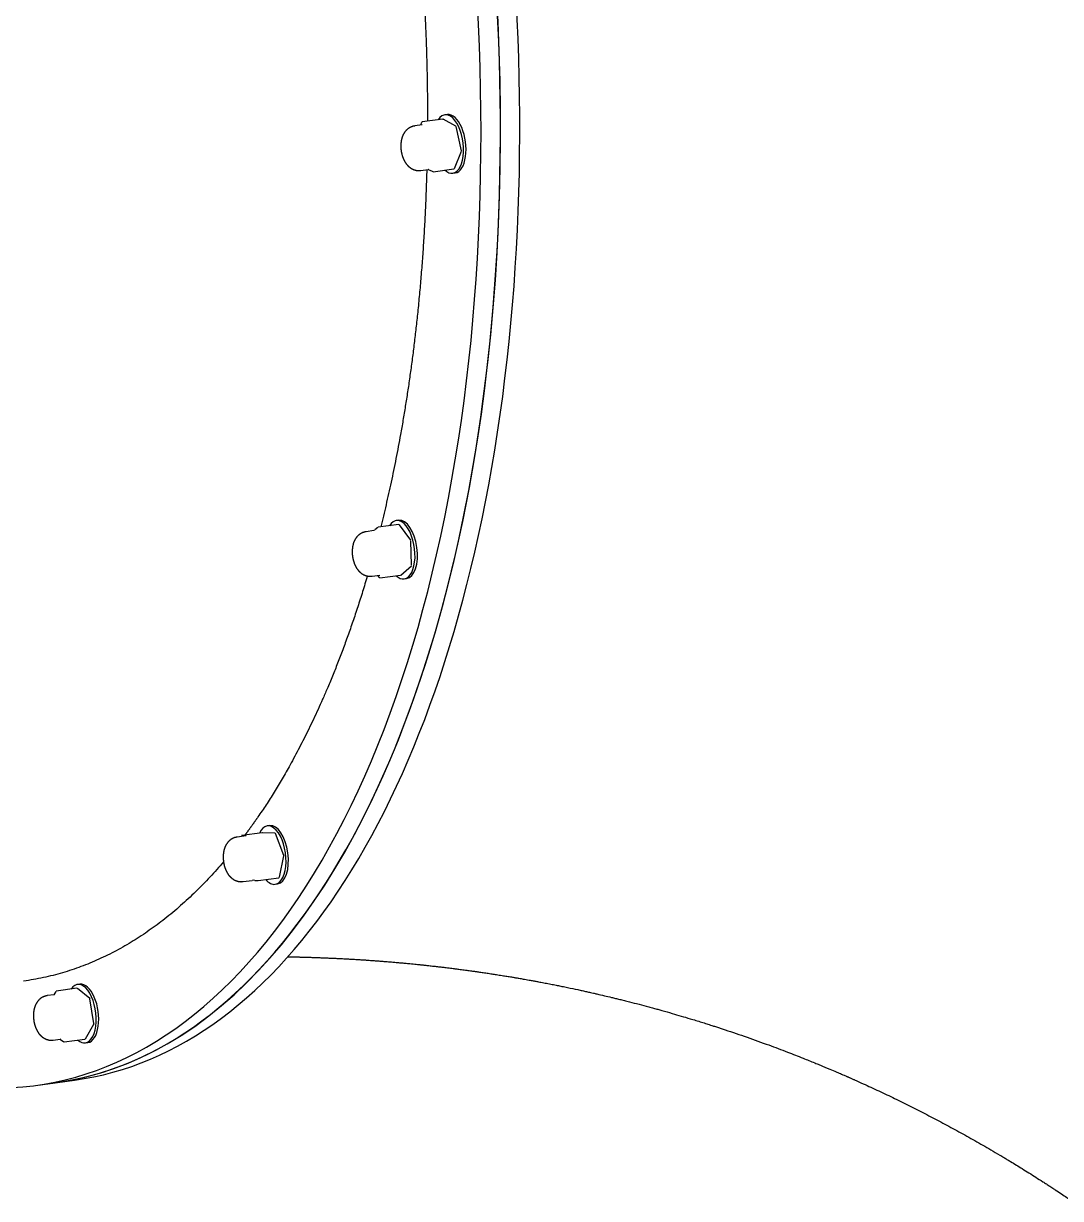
# Model space of a CAD drawing. Header units: millimetres. Extents: x 246416442 to 246896683, y 7418963194 to 7419503218.
# Drawn here: x 246834542.7 to 246834912.5, y 7419443126.1 to 7419443545.1 of the extents above; entities that cross this region are included whole.
import ezdxf
from ezdxf.lldxf.tags import DXFTag

# ---------------------------------------------------------------- set-up
doc = ezdxf.new("R2010")
doc.units = ezdxf.units.MM
doc.layers.add('L-Hatch Boundary', color=1, linetype='Continuous')
doc.layers.add('L-X-E-PLAY', color=9, linetype='Continuous')
doc.layers.add('L-SUB-SOIL DRAINAGE', color=170, linetype='SUBSOIL', lineweight=20)
doc.styles.get("Standard").update_dxf_attribs({"font": 'arial.ttf'})
tags = doc.linetypes.add('SUBSOIL', pattern='A,12.7,-5.08,["SSD",Standard,S=2.54,R=0,X=-2.54,Y=-1.27],-6.35', length=24.13).pattern_tags.tags
tags[6] = DXFTag(74, 10)

# ---------------------------------------------------------------- blocks, each defined once
blk = doc.blocks.new('Kubus Triple - Moduplay')
at = {"layer": 'L-X-E-PLAY', "lineweight": 25}
for p, q in [((-141874.4, -698641.69), (-141881.81, -698641.41)), ((-141872.48, -698640.32), (-141873.35, -698640.28)), ((-141881.96, -698642.47), (-141884.66, -698642.37)), ((-141882.03, -698641.53), (-141882.6, -698642.44)), ((-141870.25, -698644.92), (-141874.25, -698641.74)), ((-141869.7, -698653.94), (-141870.15, -698645.11)), ((-141873.3, -698659.73), (-141869.74, -698654.08)), ((-141885.25, -698658.36), (-141882.55, -698658.46)), ((-141882.19, -698658.64), (-141881.07, -698659.52)), ((-141880.93, -698659.57), (-141873.52, -698659.85)), ((-141874.13, -698661.27), (-141873.26, -698661.3)), ((-141923.57, -698782.1), (-141926.34, -698782)), ((-141921.92, -698781.21), (-141923.11, -698781.92)), ((-141914.37, -698781.45), (-141921.78, -698781.17)), ((-141914.16, -698779.95), (-141915.03, -698779.91)), ((-141911.14, -698787.72), (-141914.16, -698781.59)), ((-141912.38, -698796.57), (-141911.12, -698787.87)), ((-141926.93, -698797.99), (-141924.16, -698798.09)), ((-141924.96, -698798.06), (-141924.52, -698798.94)), ((-141924.31, -698799.08), (-141916.9, -698799.35)), ((-141916.76, -698799.32), (-141912.49, -698796.75)), ((-141915.81, -698800.9), (-141914.93, -698800.93)), ((-141978.01, -698879.44), (-141978.88, -698879.41)), ((-141986.95, -698881.62), (-141990.19, -698881.5)), ((-141988.69, -698881.37), (-141988.76, -698881.55)), ((-141981.04, -698881.49), (-141988.45, -698881.21)), ((-141976.67, -698882.4), (-141981, -698881.49)), ((-141974.91, -698890.76), (-141976.47, -698882.6)), ((-141977.69, -698898.15), (-141974.92, -698890.89)), ((-141990.78, -698897.49), (-141987.54, -698897.61)), ((-141986.59, -698897.78), (-141985.38, -698898.03)), ((-141985.34, -698898.03), (-141977.93, -698898.31)), ((-141979.66, -698900.4), (-141978.78, -698900.43)), ((-142063.97, -698925.81), (-142066.49, -698925.71)), ((-142063.27, -698924.74), (-142064.13, -698925.79)), ((-142055.66, -698924.92), (-142063.06, -698924.65)), ((-142051.74, -698929.25), (-142055.48, -698925.01)), ((-142054.31, -698923.66), (-142055.18, -698923.63)), ((-142051.8, -698938.36), (-142051.68, -698929.42)), ((-142055.72, -698943.21), (-142051.86, -698938.52)), ((-142067.08, -698941.7), (-142064.56, -698941.8)), ((-142064.44, -698941.88), (-142063.51, -698942.95)), ((-142063.33, -698943.03), (-142055.92, -698943.31)), ((-142055.96, -698944.62), (-142055.09, -698944.65)), ((-142076.04, -698956.53), (-142069.06, -698956.79)), ((-142069.06, -698956.79), (-142062.09, -698957.05))]:
    blk.add_line(p, q, dxfattribs=at)
for centre, radius, start, end in [((-141881.82, -698641.66), 0.25, 87.8871, 147.8185), ((-141874.41, -698641.94), 0.25, 51.5442, 87.8871), ((-141870.4, -698645.12), 0.25, 2.9193, 51.5442), ((-141869.95, -698653.95), 0.25, 327.8185, 2.9193), ((-141882.58, -698658.94), 0.481, 56.3464, 86.2719), ((-141896.71, -698679.11), 25.1, 54.8988, 55.051), ((-141884.45, -698661.52), 3.67, 51.9548, 53.5518), ((-141880.92, -698659.32), 0.25, 231.5442, 267.8871), ((-141873.51, -698659.6), 0.25, 267.8871, 327.8185), ((-141923.56, -698781.58), 0.517, 268.5051, 291.2592), ((-141925.3, -698778.21), 4.31, 296.6779, 300.5738), ((-141921.79, -698781.42), 0.25, 87.8871, 121.0052), ((-141914.38, -698781.7), 0.25, 26.1566, 87.8871), ((-141911.37, -698787.83), 0.25, 351.7988, 26.1566), ((-141924.3, -698798.83), 0.25, 206.1566, 267.8871), ((-141916.89, -698799.1), 0.25, 267.8871, 301.0052), ((-141912.62, -698796.54), 0.25, 301.0052, 351.7988), ((-141988.46, -698881.46), 0.25, 87.8871, 159.1072), ((-141981.05, -698881.74), 0.25, 78.153, 87.8871), ((-141976.72, -698882.65), 0.25, 10.8541, 78.153), ((-141975.15, -698890.81), 0.25, 339.1072, 10.8541), ((-141987.54, -698897.69), 0.0823, 79.9462, 90.7223), ((-141991.59, -698922.87), 25.59, 78.7202, 80.8593), ((-141985.33, -698897.78), 0.25, 258.153, 267.8871), ((-141977.92, -698898.06), 0.25, 267.8871, 339.1072), ((-142063.07, -698924.9), 0.25, 87.8871, 140.5769), ((-142055.66, -698925.17), 0.25, 41.3598, 87.8871), ((-142051.93, -698929.42), 0.25, 359.21, 41.3598), ((-142052.05, -698938.36), 0.25, 320.5769, 359.21), ((-142063.32, -698942.78), 0.25, 221.3598, 267.8871), ((-142055.91, -698943.06), 0.25, 267.8871, 320.5769)]:
    blk.add_arc(centre, radius, start, end, dxfattribs=at)
for centre, major_axis, start_param, end_param in [((-142060.18, -698526.83), (15.85, 429.71), 2.748951, 6.283185), ((-142053.21, -698527.08), (-15.85, -429.71), 0, 3.141593), ((-142053.21, -698527.08), (15.85, 429.71), 3.141593, 6.283185), ((-142046.24, -698527.34), (-15.85, -429.71), 0, 3.141593), ((-141873.74, -698650.78), (-0.39, -10.49), 0.000002, 3.671976), ((-141872.87, -698650.81), (-0.39, -10.49), 6.283183, 9.424776), ((-141873.74, -698650.78), (-0.39, -10.49), 5.752802, 6.283187), ((-141915.42, -698790.41), (-0.39, -10.49), 6.283183, 9.967063), ((-141914.55, -698790.44), (-0.39, -10.49), 0.000002, 3.141591), ((-141915.42, -698790.41), (-0.39, -10.49), 5.740901, 6.283183), ((-141979.27, -698889.9), (-0.39, -10.49), 6.283183, 10.076631), ((-141978.4, -698889.94), (-0.39, -10.49), 0, 3.141591), ((-141979.27, -698889.9), (-0.39, -10.49), 5.631332, 6.283183), ((-142055.57, -698934.12), (-0.39, -10.49), 0.000002, 3.646662), ((-142054.7, -698934.15), (-0.39, -10.49), 6.283183, 9.424776), ((-142055.57, -698934.12), (-0.39, -10.49), 5.778116, 6.283187)]:
    blk.add_ellipse(centre, major_axis=major_axis, ratio=0.489285, start_param=start_param, end_param=end_param, dxfattribs=at)
for points, weights in [([(-141868.39, -698500.19), (-141867.97, -698548.85), (-141872, -698596.46), (-141879.88, -698641.49)], [0.520776172202, 0.534413904581, 0.554765617137, 0.581831309872]), ([(-141883.06, -698658.44), (-141892.34, -698704.91), (-141905.35, -698746.05), (-141920.91, -698781.21)], [0.593060370189, 0.627252036595, 0.67086557116, 0.723900973884]), ([(-141928.58, -698797.64), (-141944.93, -698830.82), (-141963, -698856.58), (-141981.61, -698875.67)], [0.752738185013, 0.821235599655, 0.903656204651, 1]), ([(-141981.61, -698875.67), (-141983.48, -698877.58), (-141985.37, -698879.45), (-141987.28, -698881.26)], [1, 0.989428633339, 0.979024897368, 0.968788792087]), ([(-141996.44, -698889.39), (-142020.06, -698908.97), (-142046.27, -698920.18), (-142073.97, -698919.16)], [0.923036017649, 0.823863249935, 0.742127362497, 0.677828355335])]:
    blk.add_rational_spline(points, weights, degree=3, dxfattribs=at)
for points, knots in [([(-141884.66, -698642.37), (-141884.7, -698642.37), (-141884.79, -698642.36), (-141884.97, -698642.36), (-141885.17, -698642.37), (-141885.39, -698642.39), (-141885.59, -698642.42), (-141885.8, -698642.46), (-141886.01, -698642.5), (-141886.21, -698642.55), (-141886.41, -698642.62), (-141886.61, -698642.68), (-141886.81, -698642.76), (-141887, -698642.85), (-141887.19, -698642.94), (-141887.38, -698643.05), (-141887.56, -698643.16), (-141887.74, -698643.27), (-141887.92, -698643.4), (-141888.09, -698643.53), (-141888.26, -698643.67), (-141888.42, -698643.82), (-141888.58, -698643.98), (-141888.74, -698644.14), (-141888.89, -698644.32), (-141889.04, -698644.5), (-141889.19, -698644.68), (-141889.33, -698644.88), (-141889.46, -698645.08), (-141889.59, -698645.3), (-141889.72, -698645.52), (-141889.84, -698645.74), (-141889.95, -698645.97), (-141890.06, -698646.21), (-141890.16, -698646.46), (-141890.26, -698646.7), (-141890.35, -698646.95), (-141890.43, -698647.21), (-141890.5, -698647.46), (-141890.57, -698647.72), (-141890.63, -698647.98), (-141890.69, -698648.24), (-141890.74, -698648.5), (-141890.78, -698648.76), (-141890.82, -698649.03), (-141890.85, -698649.29), (-141890.88, -698649.56), (-141890.9, -698649.82), (-141890.91, -698650.09), (-141890.92, -698650.35), (-141890.92, -698650.62), (-141890.92, -698650.88), (-141890.91, -698651.15), (-141890.89, -698651.41), (-141890.87, -698651.68), (-141890.84, -698651.94), (-141890.81, -698652.21), (-141890.77, -698652.47), (-141890.72, -698652.73), (-141890.67, -698652.99), (-141890.61, -698653.26), (-141890.54, -698653.52), (-141890.47, -698653.77), (-141890.39, -698654.03), (-141890.3, -698654.28), (-141890.2, -698654.53), (-141890.09, -698654.78), (-141889.98, -698655.02), (-141889.86, -698655.26), (-141889.73, -698655.48), (-141889.6, -698655.7), (-141889.46, -698655.92), (-141889.31, -698656.12), (-141889.16, -698656.32), (-141889.01, -698656.51), (-141888.84, -698656.68), (-141888.68, -698656.85), (-141888.51, -698657.01), (-141888.33, -698657.17), (-141888.15, -698657.31), (-141887.97, -698657.44), (-141887.78, -698657.57), (-141887.59, -698657.68), (-141887.39, -698657.79), (-141887.19, -698657.89), (-141886.99, -698657.98), (-141886.79, -698658.05), (-141886.59, -698658.13), (-141886.38, -698658.19), (-141886.17, -698658.24), (-141885.96, -698658.28), (-141885.75, -698658.32), (-141885.54, -698658.34), (-141885.37, -698658.35), (-141885.28, -698658.36), (-141885.25, -698658.36)], [0, 0, 0, 0, 0.00409, 0.013642, 0.023178, 0.032703, 0.042222, 0.05174, 0.061264, 0.070798, 0.080348, 0.089922, 0.099525, 0.109165, 0.118849, 0.128587, 0.138386, 0.148258, 0.158212, 0.168259, 0.178411, 0.18868, 0.199078, 0.209616, 0.220305, 0.231153, 0.242167, 0.253347, 0.26469, 0.276187, 0.287821, 0.299571, 0.311408, 0.323303, 0.335224, 0.347137, 0.35902, 0.370859, 0.382641, 0.394361, 0.406019, 0.417614, 0.429152, 0.440639, 0.45208, 0.463484, 0.474859, 0.486214, 0.497557, 0.508899, 0.520246, 0.531607, 0.542991, 0.554406, 0.565863, 0.57737, 0.588937, 0.600572, 0.612283, 0.624076, 0.635955, 0.647923, 0.659977, 0.672111, 0.684312, 0.696561, 0.708827, 0.721073, 0.733262, 0.74536, 0.757335, 0.769164, 0.780829, 0.792321, 0.803638, 0.814784, 0.825766, 0.836593, 0.847275, 0.857825, 0.868253, 0.878569, 0.888784, 0.898908, 0.908948, 0.918913, 0.92881, 0.938646, 0.948426, 0.958158, 0.967846, 0.977496, 0.987113, 0.996702, 1, 1, 1, 1]), ([(-141926.34, -698782), (-141926.39, -698782), (-141926.5, -698781.99), (-141926.68, -698782), (-141926.89, -698782.01), (-141927.1, -698782.03), (-141927.31, -698782.06), (-141927.52, -698782.09), (-141927.72, -698782.14), (-141927.93, -698782.2), (-141928.13, -698782.26), (-141928.33, -698782.33), (-141928.52, -698782.41), (-141928.71, -698782.5), (-141928.9, -698782.59), (-141929.09, -698782.7), (-141929.27, -698782.81), (-141929.45, -698782.93), (-141929.63, -698783.05), (-141929.8, -698783.19), (-141929.97, -698783.33), (-141930.13, -698783.48), (-141930.29, -698783.64), (-141930.45, -698783.81), (-141930.6, -698783.98), (-141930.75, -698784.16), (-141930.89, -698784.35), (-141931.03, -698784.55), (-141931.17, -698784.75), (-141931.3, -698784.97), (-141931.42, -698785.19), (-141931.54, -698785.42), (-141931.65, -698785.65), (-141931.76, -698785.89), (-141931.86, -698786.13), (-141931.95, -698786.38), (-141932.04, -698786.63), (-141932.12, -698786.89), (-141932.19, -698787.14), (-141932.26, -698787.4), (-141932.32, -698787.66), (-141932.38, -698787.92), (-141932.43, -698788.18), (-141932.47, -698788.44), (-141932.5, -698788.71), (-141932.53, -698788.97), (-141932.56, -698789.24), (-141932.58, -698789.5), (-141932.59, -698789.77), (-141932.6, -698790.03), (-141932.6, -698790.3), (-141932.59, -698790.56), (-141932.58, -698790.83), (-141932.57, -698791.09), (-141932.54, -698791.36), (-141932.52, -698791.62), (-141932.48, -698791.89), (-141932.44, -698792.15), (-141932.39, -698792.41), (-141932.34, -698792.67), (-141932.28, -698792.94), (-141932.21, -698793.19), (-141932.13, -698793.45), (-141932.05, -698793.71), (-141931.96, -698793.96), (-141931.86, -698794.21), (-141931.75, -698794.46), (-141931.64, -698794.7), (-141931.52, -698794.93), (-141931.39, -698795.16), (-141931.25, -698795.38), (-141931.11, -698795.59), (-141930.97, -698795.79), (-141930.81, -698795.99), (-141930.65, -698796.17), (-141930.49, -698796.35), (-141930.32, -698796.52), (-141930.15, -698796.67), (-141929.97, -698796.82), (-141929.79, -698796.96), (-141929.61, -698797.1), (-141929.42, -698797.22), (-141929.23, -698797.33), (-141929.03, -698797.44), (-141928.83, -698797.53), (-141928.63, -698797.62), (-141928.43, -698797.7), (-141928.22, -698797.77), (-141928.02, -698797.83), (-141927.81, -698797.88), (-141927.6, -698797.92), (-141927.39, -698797.95), (-141927.18, -698797.97), (-141927.02, -698797.99), (-141926.94, -698797.99), (-141926.93, -698797.99)], [0, 0, 0, 0, 0.005895, 0.015443, 0.024977, 0.0345, 0.044018, 0.053537, 0.063062, 0.072599, 0.082153, 0.091731, 0.101341, 0.110988, 0.120682, 0.130431, 0.140243, 0.150129, 0.1601, 0.170166, 0.180339, 0.190631, 0.201054, 0.21162, 0.222338, 0.233217, 0.244262, 0.255473, 0.266846, 0.27837, 0.290028, 0.301796, 0.313646, 0.325549, 0.33747, 0.349379, 0.361255, 0.373083, 0.384854, 0.396562, 0.408208, 0.419792, 0.43132, 0.442797, 0.45423, 0.465628, 0.476998, 0.48835, 0.499693, 0.511034, 0.522384, 0.533748, 0.545137, 0.556559, 0.568025, 0.579542, 0.591121, 0.60277, 0.614496, 0.626304, 0.6382, 0.650184, 0.662254, 0.674402, 0.686613, 0.698868, 0.711133, 0.723371, 0.735545, 0.747622, 0.759571, 0.77137, 0.783003, 0.794462, 0.805746, 0.816861, 0.827812, 0.838611, 0.849267, 0.859793, 0.870199, 0.880495, 0.890693, 0.9008, 0.910825, 0.920777, 0.930661, 0.940486, 0.950257, 0.95998, 0.96966, 0.979303, 0.988915, 0.998499, 1, 1, 1, 1]), ([(-141990.19, -698881.5), (-141990.25, -698881.5), (-141990.37, -698881.49), (-141990.57, -698881.5), (-141990.78, -698881.51), (-141990.99, -698881.53), (-141991.2, -698881.56), (-141991.4, -698881.6), (-141991.61, -698881.65), (-141991.81, -698881.7), (-141992.01, -698881.77), (-141992.21, -698881.84), (-141992.4, -698881.92), (-141992.6, -698882.01), (-141992.79, -698882.11), (-141992.97, -698882.21), (-141993.15, -698882.33), (-141993.33, -698882.45), (-141993.51, -698882.58), (-141993.68, -698882.71), (-141993.85, -698882.85), (-141994.01, -698883.01), (-141994.17, -698883.17), (-141994.33, -698883.33), (-141994.48, -698883.51), (-141994.62, -698883.69), (-141994.77, -698883.88), (-141994.91, -698884.08), (-141995.04, -698884.29), (-141995.17, -698884.5), (-141995.29, -698884.73), (-141995.41, -698884.95), (-141995.52, -698885.19), (-141995.63, -698885.43), (-141995.73, -698885.67), (-141995.82, -698885.92), (-141995.91, -698886.17), (-141995.98, -698886.43), (-141996.06, -698886.68), (-141996.12, -698886.94), (-141996.18, -698887.2), (-141996.24, -698887.46), (-141996.28, -698887.73), (-141996.32, -698887.99), (-141996.36, -698888.25), (-141996.39, -698888.52), (-141996.41, -698888.78), (-141996.43, -698889.05), (-141996.44, -698889.31), (-141996.45, -698889.58), (-141996.45, -698889.84), (-141996.44, -698890.11), (-141996.43, -698890.37), (-141996.41, -698890.64), (-141996.39, -698890.9), (-141996.36, -698891.17), (-141996.32, -698891.43), (-141996.28, -698891.69), (-141996.23, -698891.96), (-141996.18, -698892.22), (-141996.12, -698892.48), (-141996.05, -698892.74), (-141995.97, -698893), (-141995.88, -698893.25), (-141995.79, -698893.5), (-141995.69, -698893.75), (-141995.58, -698894), (-141995.47, -698894.23), (-141995.34, -698894.47), (-141995.22, -698894.69), (-141995.08, -698894.91), (-141994.94, -698895.12), (-141994.79, -698895.32), (-141994.64, -698895.52), (-141994.48, -698895.7), (-141994.31, -698895.88), (-141994.14, -698896.04), (-141993.97, -698896.2), (-141993.79, -698896.35), (-141993.61, -698896.49), (-141993.43, -698896.62), (-141993.24, -698896.74), (-141993.04, -698896.85), (-141992.85, -698896.95), (-141992.65, -698897.05), (-141992.45, -698897.13), (-141992.24, -698897.21), (-141992.04, -698897.28), (-141991.83, -698897.34), (-141991.62, -698897.38), (-141991.41, -698897.42), (-141991.2, -698897.45), (-141990.99, -698897.48), (-141990.86, -698897.48), (-141990.78, -698897.49)], [0, 0, 0, 0, 0.007559, 0.017105, 0.026636, 0.036159, 0.045677, 0.055197, 0.064724, 0.074263, 0.083821, 0.093405, 0.10302, 0.112675, 0.122378, 0.132137, 0.141962, 0.151862, 0.161849, 0.171933, 0.182126, 0.192441, 0.202888, 0.21348, 0.224226, 0.235134, 0.246208, 0.257448, 0.268849, 0.280398, 0.292077, 0.303861, 0.315723, 0.327632, 0.339553, 0.351457, 0.363326, 0.375145, 0.386906, 0.398603, 0.410238, 0.421812, 0.433331, 0.4448, 0.456227, 0.467619, 0.478986, 0.490336, 0.501678, 0.513021, 0.524372, 0.53574, 0.547135, 0.558564, 0.570038, 0.581566, 0.593157, 0.604819, 0.616559, 0.628383, 0.640294, 0.652294, 0.664378, 0.676538, 0.688759, 0.70102, 0.713283, 0.725512, 0.737672, 0.749729, 0.761654, 0.773425, 0.785028, 0.796456, 0.807711, 0.818797, 0.829721, 0.840494, 0.851127, 0.861631, 0.872018, 0.882297, 0.892478, 0.90257, 0.912582, 0.922522, 0.932396, 0.942211, 0.951973, 0.961688, 0.971362, 0.981, 0.990606, 1, 1, 1, 1]), ([(-142066.49, -698925.71), (-142066.57, -698925.71), (-142066.7, -698925.71), (-142066.91, -698925.72), (-142067.12, -698925.73), (-142067.33, -698925.75), (-142067.54, -698925.78), (-142067.74, -698925.83), (-142067.95, -698925.88), (-142068.15, -698925.93), (-142068.35, -698926), (-142068.55, -698926.07), (-142068.74, -698926.16), (-142068.93, -698926.25), (-142069.12, -698926.35), (-142069.31, -698926.45), (-142069.49, -698926.57), (-142069.67, -698926.69), (-142069.84, -698926.82), (-142070.01, -698926.96), (-142070.18, -698927.1), (-142070.34, -698927.25), (-142070.5, -698927.41), (-142070.65, -698927.58), (-142070.81, -698927.76), (-142070.95, -698927.94), (-142071.1, -698928.14), (-142071.23, -698928.34), (-142071.37, -698928.55), (-142071.49, -698928.76), (-142071.62, -698928.99), (-142071.73, -698929.22), (-142071.84, -698929.45), (-142071.95, -698929.69), (-142072.05, -698929.94), (-142072.14, -698930.19), (-142072.22, -698930.44), (-142072.3, -698930.69), (-142072.37, -698930.95), (-142072.44, -698931.21), (-142072.49, -698931.47), (-142072.55, -698931.73), (-142072.59, -698931.99), (-142072.63, -698932.25), (-142072.67, -698932.52), (-142072.69, -698932.78), (-142072.72, -698933.05), (-142072.73, -698933.31), (-142072.74, -698933.58), (-142072.75, -698933.84), (-142072.75, -698934.11), (-142072.74, -698934.37), (-142072.73, -698934.64), (-142072.71, -698934.9), (-142072.69, -698935.17), (-142072.65, -698935.43), (-142072.62, -698935.7), (-142072.57, -698935.96), (-142072.52, -698936.22), (-142072.47, -698936.48), (-142072.4, -698936.74), (-142072.33, -698937), (-142072.25, -698937.26), (-142072.17, -698937.52), (-142072.07, -698937.77), (-142071.97, -698938.02), (-142071.86, -698938.26), (-142071.75, -698938.5), (-142071.62, -698938.73), (-142071.49, -698938.95), (-142071.35, -698939.17), (-142071.21, -698939.38), (-142071.06, -698939.58), (-142070.91, -698939.77), (-142070.75, -698939.95), (-142070.58, -698940.13), (-142070.41, -698940.29), (-142070.24, -698940.45), (-142070.06, -698940.59), (-142069.88, -698940.73), (-142069.69, -698940.86), (-142069.5, -698940.98), (-142069.31, -698941.09), (-142069.11, -698941.19), (-142068.91, -698941.28), (-142068.71, -698941.37), (-142068.51, -698941.44), (-142068.3, -698941.51), (-142068.09, -698941.56), (-142067.88, -698941.61), (-142067.67, -698941.65), (-142067.46, -698941.68), (-142067.26, -698941.7), (-142067.14, -698941.7), (-142067.08, -698941.7)], [0, 0, 0, 0, 0.009335, 0.018877, 0.028406, 0.037928, 0.047446, 0.056967, 0.066495, 0.076038, 0.0856, 0.095189, 0.104811, 0.114474, 0.124187, 0.133958, 0.143796, 0.153711, 0.163715, 0.173819, 0.184034, 0.194372, 0.204846, 0.215465, 0.226241, 0.23718, 0.248285, 0.259555, 0.270985, 0.28256, 0.294261, 0.306062, 0.317934, 0.329848, 0.341768, 0.353667, 0.365528, 0.377336, 0.389085, 0.400771, 0.412394, 0.423957, 0.435466, 0.446927, 0.458347, 0.469734, 0.481097, 0.492444, 0.503786, 0.51513, 0.526484, 0.537856, 0.549256, 0.560693, 0.572176, 0.583716, 0.595319, 0.606995, 0.61875, 0.63059, 0.642518, 0.654534, 0.666633, 0.678806, 0.691036, 0.703301, 0.71556, 0.727779, 0.739922, 0.751956, 0.763854, 0.775594, 0.787165, 0.798561, 0.809783, 0.820838, 0.831733, 0.842479, 0.853087, 0.863569, 0.873934, 0.884194, 0.894358, 0.904435, 0.914433, 0.924359, 0.934222, 0.944027, 0.95378, 0.963487, 0.973153, 0.982784, 0.992386, 1, 1, 1, 1]), ([(-141979.58, -698926.63), (-141979.53, -698926.64), (-141979.27, -698926.69), (-141978.78, -698926.79), (-141978.11, -698926.92), (-141977.44, -698927.05), (-141976.79, -698927.17), (-141976.2, -698927.29), (-141975.67, -698927.39), (-141975.09, -698927.51), (-141974.4, -698927.64), (-141973.63, -698927.8), (-141972.89, -698927.95), (-141972.22, -698928.08), (-141971.55, -698928.22), (-141970.85, -698928.36), (-141970.09, -698928.52), (-141969.24, -698928.7), (-141968.44, -698928.87), (-141967.71, -698929.02), (-141967.1, -698929.15), (-141966.5, -698929.28), (-141965.88, -698929.42), (-141965.22, -698929.56), (-141964.56, -698929.7), (-141963.93, -698929.84), (-141963.34, -698929.97), (-141962.77, -698930.1), (-141962.18, -698930.23), (-141961.54, -698930.37), (-141960.82, -698930.53), (-141960.04, -698930.71), (-141959.24, -698930.89), (-141958.48, -698931.07), (-141957.78, -698931.23), (-141957.06, -698931.4), (-141956.26, -698931.58), (-141955.38, -698931.79), (-141954.57, -698931.98), (-141953.89, -698932.15), (-141953.34, -698932.28), (-141952.82, -698932.4), (-141952.25, -698932.54), (-141951.57, -698932.71), (-141950.81, -698932.9), (-141949.96, -698933.11), (-141949.08, -698933.32), (-141948.26, -698933.53), (-141947.52, -698933.72), (-141946.84, -698933.89), (-141946.13, -698934.07), (-141945.37, -698934.26), (-141944.59, -698934.46), (-141943.82, -698934.66), (-141943.07, -698934.86), (-141942.29, -698935.06), (-141941.5, -698935.27), (-141940.69, -698935.48), (-141939.92, -698935.69), (-141939.15, -698935.9), (-141938.38, -698936.11), (-141937.51, -698936.34), (-141936.53, -698936.61), (-141935.48, -698936.9), (-141934.54, -698937.16), (-141933.77, -698937.38), (-141933.14, -698937.56), (-141932.55, -698937.72), (-141931.94, -698937.9), (-141931.27, -698938.09), (-141930.54, -698938.3), (-141929.73, -698938.53), (-141928.89, -698938.78), (-141928.03, -698939.03), (-141927.24, -698939.26), (-141926.51, -698939.47), (-141925.8, -698939.68), (-141925.03, -698939.91), (-141924.12, -698940.19), (-141923.16, -698940.48), (-141922.3, -698940.74), (-141921.59, -698940.96), (-141920.92, -698941.16), (-141920.18, -698941.39), (-141919.34, -698941.65), (-141918.46, -698941.93), (-141917.58, -698942.2), (-141916.72, -698942.47), (-141915.94, -698942.72), (-141915.24, -698942.94), (-141914.65, -698943.14), (-141914.1, -698943.31), (-141913.46, -698943.52), (-141912.72, -698943.76), (-141911.88, -698944.04), (-141911.02, -698944.32), (-141910.17, -698944.6), (-141909.35, -698944.87), (-141908.56, -698945.14), (-141907.75, -698945.41), (-141906.88, -698945.7), (-141905.93, -698946.03), (-141905.02, -698946.34), (-141904.16, -698946.63), (-141903.39, -698946.9), (-141902.63, -698947.16), (-141901.96, -698947.4), (-141901.36, -698947.61), (-141900.82, -698947.8), (-141900.26, -698948), (-141899.64, -698948.22), (-141898.96, -698948.46), (-141897.81, -698948.87), (-141896.66, -698949.29), (-141895.53, -698949.7), (-141894.87, -698949.94), (-141894.25, -698950.17), (-141893.62, -698950.4), (-141892.94, -698950.65), (-141892.13, -698950.95), (-141891.22, -698951.29), (-141890.27, -698951.65), (-141889.33, -698952.01), (-141888.39, -698952.36), (-141887.5, -698952.7), (-141886.67, -698953.02), (-141885.87, -698953.33), (-141885.02, -698953.66), (-141884.1, -698954.02), (-141882.31, -698954.73), (-141880.58, -698955.41), (-141878.93, -698956.08), (-141878.18, -698956.38), (-141877.47, -698956.68), (-141876.78, -698956.96), (-141876.09, -698957.24), (-141875.3, -698957.57), (-141874.35, -698957.96), (-141872.79, -698958.61), (-141870.76, -698959.47), (-141868.87, -698960.28), (-141867.62, -698960.82), (-141866.94, -698961.11), (-141866.25, -698961.41), (-141865.53, -698961.72), (-141864.76, -698962.06), (-141863.96, -698962.42), (-141863.13, -698962.78), (-141860.4, -698964), (-141857.69, -698965.23), (-141854.99, -698966.49), (-141854.2, -698966.85), (-141853.47, -698967.2), (-141852.77, -698967.53), (-141852.08, -698967.85), (-141850.47, -698968.62), (-141847.09, -698970.24), (-141842.69, -698972.41), (-141838.87, -698974.34), (-141836.46, -698975.58), (-141834.92, -698976.38), (-141833.72, -698977), (-141832.89, -698977.44), (-141832.26, -698977.78), (-141831.64, -698978.1), (-141831, -698978.44), (-141828.14, -698979.97), (-141823.09, -698982.72), (-141816.25, -698986.59), (-141810.09, -698990.2), (-141805.08, -698993.24), (-141801.86, -698995.23), (-141800.1, -698996.33), (-141799.34, -698996.81), (-141798.66, -698997.24), (-141798.07, -698997.62), (-141797.55, -698997.94), (-141797.02, -698998.28), (-141796.48, -698998.63), (-141795.37, -698999.34), (-141794.18, -699000.11), (-141792.89, -699000.94), (-141792.09, -699001.47), (-141791.36, -699001.95), (-141790.83, -699002.29), (-141790.46, -699002.54), (-141790.13, -699002.76), (-141789.85, -699002.94), (-141789.5, -699003.17), (-141789.1, -699003.44), (-141788.68, -699003.72), (-141788.27, -699004), (-141787.09, -699004.79), (-141784.33, -699006.65), (-141780.01, -699009.62), (-141774.88, -699013.25), (-141769.73, -699016.99), (-141764.56, -699020.84), (-141759.44, -699024.77), (-141754.35, -699028.78), (-141749.29, -699032.87), (-141744.98, -699036.45), (-141742.16, -699038.84), (-141740.82, -699039.99), (-141740.24, -699040.48), (-141739.7, -699040.95), (-141739.16, -699041.42), (-141738.59, -699041.9), (-141737, -699043.29), (-141734.14, -699045.8), (-141730.78, -699048.81), (-141728.44, -699050.95), (-141727.35, -699051.96), (-141726.8, -699052.46), (-141726.25, -699052.97), (-141725.66, -699053.51), (-141724.91, -699054.21), (-141723.71, -699055.34), (-141722.15, -699056.8), (-141720.76, -699058.13), (-141719.81, -699059.04), (-141719.25, -699059.58), (-141718.69, -699060.12), (-141718.14, -699060.65), (-141717.57, -699061.2), (-141716.91, -699061.85), (-141716.13, -699062.6), (-141714.58, -699064.13), (-141713.11, -699065.58), (-141711.75, -699066.94), (-141711.21, -699067.48), (-141710.71, -699067.99), (-141710.23, -699068.47), (-141709.75, -699068.96), (-141709.22, -699069.49), (-141707.81, -699070.93), (-141706.38, -699072.4), (-141704.96, -699073.88), (-141704.4, -699074.46), (-141703.88, -699075.01), (-141703.37, -699075.54), (-141702.85, -699076.09), (-141701.76, -699077.24), (-141700.66, -699078.41), (-141699.56, -699079.59), (-141699.05, -699080.14), (-141698.59, -699080.63), (-141698.19, -699081.07), (-141697.75, -699081.54), (-141697.24, -699082.09), (-141696.65, -699082.74), (-141696.02, -699083.43), (-141695.34, -699084.17), (-141694.64, -699084.94), (-141693.97, -699085.68), (-141693.4, -699086.32), (-141692.91, -699086.86), (-141692.44, -699087.38), (-141691.94, -699087.94), (-141691.41, -699088.54), (-141690.85, -699089.17), (-141690.31, -699089.78), (-141689.79, -699090.37), (-141689.29, -699090.94), (-141688.77, -699091.53), (-141688.23, -699092.15), (-141687.64, -699092.82), (-141687.02, -699093.54), (-141686.37, -699094.28), (-141685.74, -699095.02), (-141685.14, -699095.72), (-141684.6, -699096.34), (-141684.14, -699096.88), (-141683.76, -699097.33), (-141683.38, -699097.78), (-141682.93, -699098.31), (-141682.39, -699098.95), (-141681.8, -699099.65), (-141681.24, -699100.31), (-141680.74, -699100.92), (-141680.29, -699101.46), (-141679.84, -699101.99), (-141679.37, -699102.56), (-141678.85, -699103.2), (-141678.24, -699103.93), (-141677.59, -699104.72), (-141676.95, -699105.5), (-141676.38, -699106.21), (-141675.86, -699106.85), (-141675.37, -699107.45), (-141674.87, -699108.07), (-141674.35, -699108.72), (-141673.83, -699109.36), (-141673.34, -699109.98), (-141672.89, -699110.53), (-141672.48, -699111.06), (-141672.06, -699111.59), (-141671.6, -699112.17), (-141671.07, -699112.84), (-141670.5, -699113.56), (-141669.94, -699114.27), (-141669.46, -699114.9), (-141669.03, -699115.44), (-141668.62, -699115.96), (-141668.18, -699116.53), (-141667.69, -699117.17), (-141667.16, -699117.86), (-141666.62, -699118.56), (-141666.08, -699119.28), (-141665.55, -699119.97), (-141665.05, -699120.63), (-141664.57, -699121.26), (-141664.11, -699121.87), (-141663.66, -699122.47), (-141663.23, -699123.03), (-141662.84, -699123.56), (-141662.47, -699124.06), (-141662.09, -699124.57), (-141661.68, -699125.12), (-141661.25, -699125.7), (-141660.82, -699126.28), (-141660.4, -699126.85), (-141659.99, -699127.41), (-141659.55, -699128), (-141659.08, -699128.64), (-141658.59, -699129.32), (-141658.09, -699130.01), (-141657.63, -699130.65), (-141657.21, -699131.22), (-141656.84, -699131.74), (-141656.5, -699132.21), (-141656.18, -699132.66), (-141655.89, -699133.07), (-141655.63, -699133.42), (-141655.43, -699133.7), (-141655.26, -699133.95), (-141655.06, -699134.23), (-141654.8, -699134.59), (-141654.54, -699134.96), (-141654.32, -699135.28), (-141654.18, -699135.47), (-141654.06, -699135.64), (-141653.91, -699135.84), (-141653.64, -699136.24), (-141653.43, -699136.53), (-141653.27, -699136.76)], [0, 0, 0, 0, 0.000386, 0.00191, 0.003581, 0.005264, 0.006833, 0.008311, 0.009603, 0.010717, 0.012616, 0.014655, 0.016388, 0.018021, 0.019626, 0.021284, 0.023177, 0.02529, 0.027504, 0.029144, 0.030623, 0.032061, 0.033601, 0.035209, 0.036934, 0.038467, 0.039911, 0.04131, 0.042735, 0.044315, 0.046054, 0.048061, 0.050129, 0.052024, 0.053723, 0.055339, 0.057461, 0.059715, 0.061906, 0.063551, 0.064779, 0.066055, 0.067467, 0.069021, 0.071166, 0.073234, 0.075444, 0.077757, 0.079401, 0.08109, 0.082864, 0.084788, 0.086848, 0.088772, 0.090628, 0.092533, 0.094649, 0.096655, 0.098653, 0.100511, 0.102563, 0.104481, 0.107185, 0.110059, 0.112498, 0.114384, 0.11597, 0.117339, 0.118887, 0.120645, 0.122534, 0.124465, 0.126856, 0.129051, 0.13109, 0.132933, 0.13468, 0.136549, 0.138905, 0.141733, 0.143993, 0.145616, 0.147229, 0.149191, 0.15137, 0.153743, 0.156057, 0.158266, 0.160398, 0.162205, 0.163678, 0.165068, 0.16651, 0.168645, 0.17087, 0.173136, 0.175402, 0.177558, 0.179564, 0.181627, 0.183943, 0.186496, 0.189108, 0.191178, 0.193245, 0.195271, 0.197139, 0.198641, 0.200021, 0.201448, 0.203086, 0.204966, 0.206857, 0.212263, 0.214137, 0.215884, 0.217555, 0.219142, 0.220887, 0.223062, 0.22562, 0.228174, 0.230724, 0.233265, 0.235723, 0.237941, 0.239984, 0.2422, 0.2448, 0.247459, 0.25677, 0.258861, 0.260943, 0.262886, 0.264708, 0.266549, 0.268577, 0.271215, 0.274324, 0.281412, 0.287961, 0.289944, 0.29177, 0.293622, 0.295614, 0.29775, 0.300034, 0.30232, 0.304605, 0.322794, 0.325082, 0.327339, 0.329416, 0.331306, 0.333198, 0.335262, 0.344918, 0.361922, 0.372842, 0.377777, 0.382699, 0.386196, 0.388141, 0.389939, 0.391701, 0.393528, 0.395495, 0.416623, 0.437768, 0.456106, 0.471633, 0.483036, 0.485338, 0.48764, 0.489989, 0.491482, 0.493085, 0.494689, 0.496414, 0.498022, 0.504863, 0.507355, 0.509844, 0.512324, 0.514025, 0.514947, 0.515806, 0.51672, 0.517807, 0.519006, 0.52038, 0.521633, 0.522884, 0.531342, 0.547309, 0.563383, 0.579869, 0.596478, 0.613061, 0.629619, 0.646302, 0.663113, 0.672611, 0.674692, 0.676639, 0.678443, 0.68021, 0.682092, 0.684133, 0.696426, 0.711168, 0.71867, 0.720645, 0.722474, 0.724356, 0.726354, 0.728544, 0.732189, 0.738915, 0.74483, 0.746835, 0.748843, 0.750793, 0.752769, 0.754599, 0.756854, 0.759774, 0.7628, 0.773386, 0.775422, 0.777374, 0.779173, 0.780805, 0.782512, 0.784411, 0.786444, 0.797747, 0.799926, 0.801932, 0.803811, 0.805632, 0.807485, 0.809459, 0.817569, 0.819596, 0.821579, 0.823223, 0.824629, 0.826055, 0.828066, 0.830284, 0.832598, 0.835107, 0.837813, 0.840431, 0.842548, 0.844248, 0.845922, 0.847763, 0.849845, 0.851936, 0.854027, 0.855943, 0.857859, 0.859697, 0.861797, 0.863983, 0.866341, 0.868907, 0.871342, 0.87358, 0.875739, 0.877497, 0.87886, 0.880136, 0.881827, 0.884046, 0.886347, 0.888647, 0.890468, 0.892178, 0.893868, 0.895642, 0.897621, 0.900012, 0.902669, 0.905175, 0.907528, 0.909409, 0.91128, 0.91328, 0.915291, 0.917386, 0.919341, 0.92117, 0.922612, 0.924282, 0.92613, 0.928089, 0.930558, 0.932867, 0.934781, 0.936372, 0.937925, 0.939665, 0.941665, 0.943809, 0.946063, 0.94817, 0.950386, 0.952431, 0.954245, 0.956184, 0.958034, 0.95974, 0.961332, 0.962821, 0.964319, 0.965984, 0.967806, 0.969602, 0.971279, 0.972948, 0.974685, 0.976626, 0.978717, 0.980827, 0.982783, 0.984475, 0.985965, 0.987437, 0.988662, 0.989954, 0.991114, 0.991845, 0.992444, 0.993226, 0.99419, 0.995459, 0.996211, 0.99676, 0.99709, 0.997427, 0.998427, 1, 1, 1, 1]), ([(-142064.59, -698941.8), (-142064.58, -698941.8), (-142064.57, -698941.8), (-142064.55, -698941.81), (-142064.52, -698941.82), (-142064.49, -698941.84), (-142064.46, -698941.87), (-142064.45, -698941.88), (-142064.44, -698941.88)], [0, 0, 0, 0, 0.121025, 0.25814, 0.419034, 0.634174, 0.842273, 1, 1, 1, 1])]:
    blk.add_open_spline(points, degree=3, knots=knots, dxfattribs=at)

msp = doc.modelspace()

# ---------------------------------------------------------------- linework, layer by layer
at = {"layer": 'L-Hatch Boundary'}
msp.add_arc((246837109.14, 7419443602.6), 6285, 47.96542, 198.07766, dxfattribs=at)
at = {"layer": 'L-SUB-SOIL DRAINAGE', "ltscale": 0.75, "flags": 128}
msp.add_lwpolyline([(246836375.8, 7419368838.04, 0.049859), (246836452.68, 7419367264.98, 1.020543), (246838457.43, 7419363126.48, 0.507423), (246850958.71, 7419364620.57, 0.34783), (246860630.08, 7419364184.95, 0.95316), (246871514.18, 7419375336.2, 0.546089), (246865357.29, 7419391536.99), (246864331.62, 7419392202.49, 0.150991), (246858079.56, 7419390951.14, -0.535883), (246847993.27, 7419386178.82, -0.984857), (246841094.25, 7419392263.54, 0.048323), (246837369.44, 7419394790.33, -0.782041), (246859516.8, 7419399812.11, 0.326657), (246863339.2, 7419409468.27, 2.547694), (246851636.57, 7419416690.12, 0.258508), (246846203.93, 7419412601.53), (246842481.4, 7419417148.46), (246849924.63, 7419423239.51, 0.226894), (246850840.59, 7419425193.44), (246863936.9, 7419436077.28, 0.937903), (246860987.82, 7419443087.02, 0.16139), (246859063.42, 7419444536.07, 0.543513), (246850931.82, 7419449690.94, 0.965246), (246840526.02, 7419449656.86, 0.686425), (246830418.58, 7419442236.64), (246830214.51, 7419441333.63, 0.069561), (246826929.08, 7419442860.92), (246826948.49, 7419447931.46)], format="xyb", dxfattribs=at)

# ---------------------------------------------------------------- block references
at = {"layer": 'L-X-E-PLAY', "rotation": 9.786989520025928}
msp.add_blockref('Kubus Triple - Moduplay', (246855742.73, 7420156101.62), dxfattribs=at)
msp.add_blockref('Kubus Triple - Moduplay', (246855742.73, 7420156101.62), dxfattribs=at)

doc.saveas('drawing.dxf')
